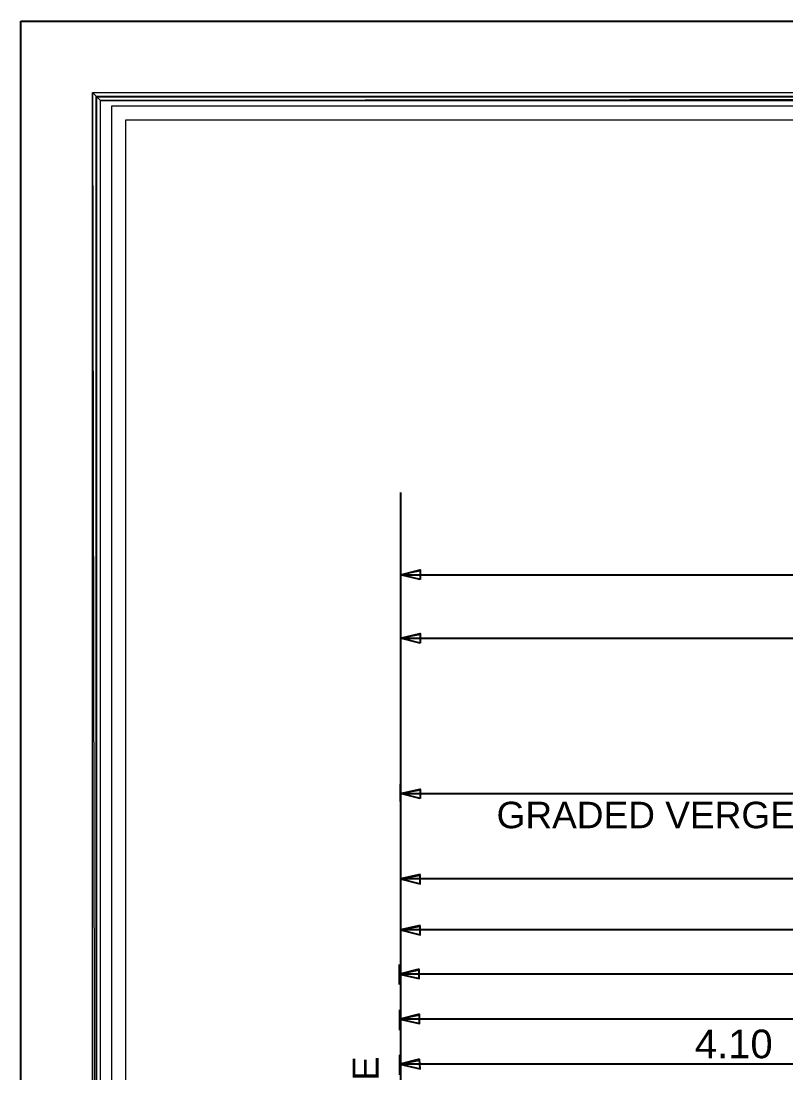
# Model space of a CAD drawing. Header units: inches. Extents: x 2 to 859, y 1 to 607.
# Drawn here: x 1.9 to 102.7, y 468.8 to 607.4 of the extents above; entities that cross this region are included whole.
import ezdxf

# ---------------------------------------------------------------- set-up
doc = ezdxf.new("R2010")
doc.units = ezdxf.units.IN
doc.header["$MEASUREMENT"] = 0
doc.layers.add('PDF_Geometry', color=7, linetype='Continuous', true_color=0x00b8b8)
doc.layers.add('PDF_Text', color=7, linetype='Continuous')
doc.styles.add('PDF Arial', font='arial.ttf')

msp = doc.modelspace()

# ---------------------------------------------------------------- linework, layer by layer
at = {"layer": 'PDF_Geometry', "color": 7, "lineweight": 25}
for points in [[(1.89, 607.38), (859.2, 607.38), (859.2, 210.07)], [(859.2, 3.5), (859.2, 0.72), (1.89, 0.72), (1.89, 607.38)], [(11.84, 597.43), (849.25, 597.43), (849.25, 210.07)], [(703.35, 10.67), (11.84, 10.67), (11.84, 597.43)], [(51.91, 545.27), (51.91, 336.57)], [(51.91, 535.64), (51.91, 492)], [(54.51, 533.82), (51.91, 534.41), (54.51, 535.06), (54.51, 533.82)], [(51.91, 534.41), (692.44, 534.41)], [(54.51, 525.43), (51.91, 526.08), (54.51, 526.67), (54.51, 525.43)], [(51.91, 526.08), (372.14, 526.08)], [(51.91, 504.55), (51.91, 506.83)], [(54.51, 504.95), (51.91, 505.6), (54.51, 506.18), (54.51, 504.95)], [(51.91, 505.6), (242.98, 505.6)], [(54.51, 494.93), (51.91, 494.34), (54.51, 493.69), (54.51, 494.93)], [(259.83, 494.34), (51.91, 494.34)], [(54.51, 488.23), (51.91, 487.65), (54.51, 487), (54.51, 488.23)], [(234.46, 487.65), (51.91, 487.65)], [(51.78, 480.43), (51.78, 483.09)], [(54.38, 482.44), (51.78, 481.79), (54.38, 481.21), (54.38, 482.44)], [(202.92, 481.79), (51.78, 481.79)], [(51.84, 474.44), (51.84, 477.11)], [(54.44, 476.52), (51.84, 475.87), (54.44, 475.29), (54.44, 476.52)], [(179.9, 475.87), (51.84, 475.87)], [(51.84, 468.53), (51.84, 471.19)], [(54.44, 470.61), (51.84, 469.96), (54.51, 469.31), (54.44, 470.61)], [(137.88, 469.96), (51.84, 469.96)]]:
    msp.add_lwpolyline(points, dxfattribs=at)
at = {"layer": 'PDF_Geometry', "color": 7, "lineweight": 0}
for points in [[(849.77, 597.95), (12.36, 596.91), (11.32, 597.95), (849.77, 597.95)], [(12.36, 596.91), (11.32, 597.95), (12.36, 11.19), (12.36, 596.91)], [(11.32, 597.95), (12.36, 11.19), (11.32, 10.15), (11.32, 597.95)], [(848.73, 596.91), (849.77, 597.95), (12.36, 596.91), (848.73, 596.91)], [(703.35, 12.88), (13.86, 12.88), (13.86, 596.19), (743.17, 596.19), (743.17, 210.07)], [(15.68, 304.63), (741.68, 304.63), (741.68, 594.3), (15.68, 594.3), (15.68, 304.63)]]:
    msp.add_lwpolyline(points, dxfattribs=at)
at = {"layer": 'PDF_Geometry', "color": 3, "lineweight": 0}
for points in [[(54.51, 535.06), (51.91, 534.41), (54.51, 534.93), (54.51, 535.06)], [(54.51, 535.06), (54.51, 534.93), (54.51, 534.93), (54.51, 535.06)], [(51.91, 534.41), (54.51, 534.93), (54.51, 533.82), (51.91, 534.41)], [(54.51, 526.67), (51.91, 526.08), (54.51, 526.54), (54.51, 526.67)], [(51.91, 526.08), (54.51, 526.54), (54.51, 525.43), (51.91, 526.08)], [(54.51, 506.18), (51.91, 505.6), (54.51, 506.05), (54.51, 506.18)], [(51.91, 505.6), (54.51, 506.05), (54.51, 504.95), (51.91, 505.6)], [(54.51, 494.93), (51.91, 494.34), (54.51, 494.8), (54.51, 494.93)], [(51.91, 494.34), (54.51, 494.8), (54.51, 493.69), (51.91, 494.34)], [(54.51, 488.23), (51.91, 487.65), (54.51, 488.1), (54.51, 488.23)], [(51.91, 487.65), (54.51, 488.1), (54.51, 487), (51.91, 487.65)], [(54.38, 482.44), (51.78, 481.79), (54.38, 482.31), (54.38, 482.44)], [(51.78, 481.79), (54.38, 482.31), (54.38, 481.21), (51.78, 481.79)], [(54.44, 476.52), (51.84, 475.87), (54.44, 476.39), (54.44, 476.52)], [(51.84, 475.87), (54.44, 476.39), (54.44, 475.29), (51.84, 475.87)], [(54.44, 470.61), (51.84, 469.96), (54.44, 470.41), (54.44, 470.61)], [(51.84, 469.96), (54.44, 470.41), (54.51, 469.31), (51.84, 469.96)]]:
    msp.add_lwpolyline(points, dxfattribs=at)

# ---------------------------------------------------------------- texts
at = {"layer": 'PDF_Text', "attachment_point": 7, "style": 'PDF Arial'}
for s, insert, char_height in [('\\W1.000769;GRADED VERGE / LANDSCAPE', (64.59, 500.98), 3.4915), ('\\W1.001212;4.10', (90.73, 470.67), 3.7709)]:
    msp.add_mtext(s, dxfattribs=dict(at, insert=insert, char_height=char_height))
at = {"layer": 'PDF_Text', "insert": (49.1, 436.18), "char_height": 3.445, "attachment_point": 7, "rotation": 90, "style": 'PDF Arial'}
msp.add_mtext('\\W1.000763;BUILDING LINE', dxfattribs=at)

doc.saveas('drawing.dxf')
